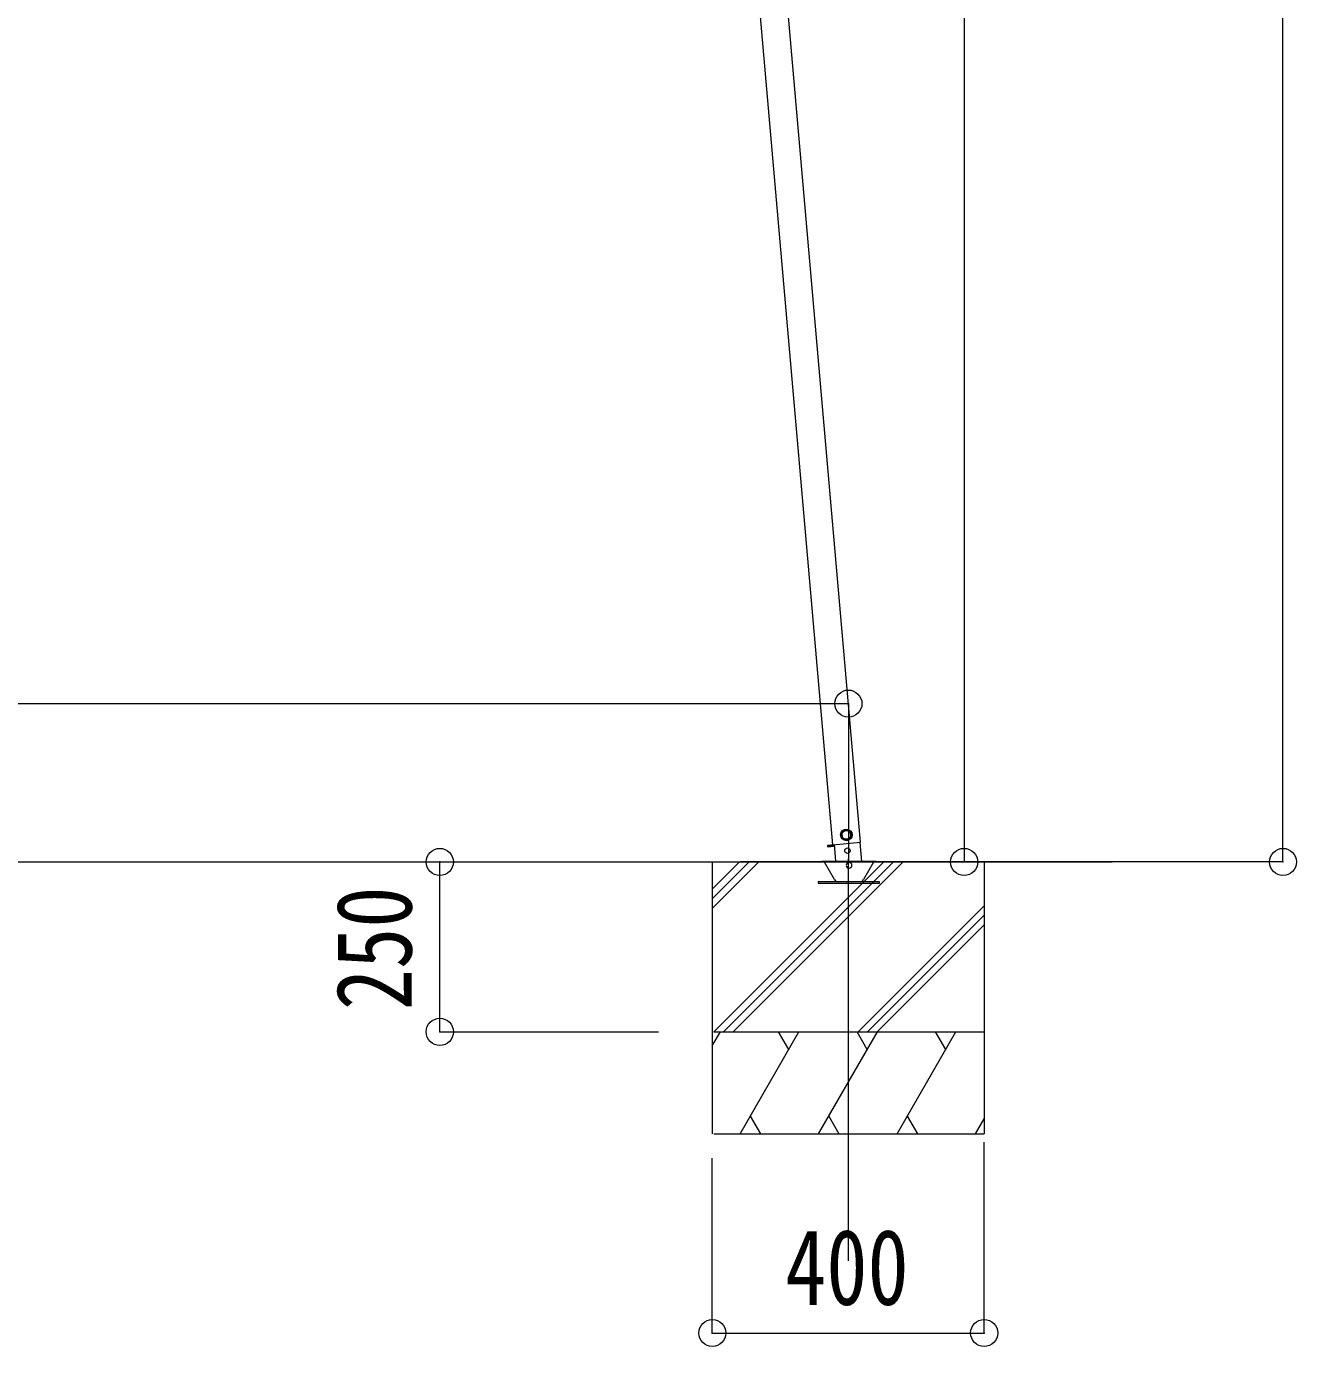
# Model space of a CAD drawing. Units: millimetres at full size, sheet at 1:40. Extents: x -11181 to 11305, y -7804 to 7716.
# Drawn here: x -451 to 1417, y -5320 to -3377 of the extents above; entities that cross this region are included whole.
import ezdxf
from ezdxf.enums import TextEntityAlignment as Align

# ---------------------------------------------------------------- set-up
doc = ezdxf.new("R2010")
doc.units = ezdxf.units.MM
doc.header["$LTSCALE"] = 40
doc.header["$PDMODE"] = 32
doc.header["$PDSIZE"] = 40
for name, color, linetype, lineweight in [('0-0_0', 7, 'Continuous', 9), ('0-A_寸法', 6, 'Continuous', 9), ('1-0_FRAME', 7, 'Continuous', 9), ('1-1_GLASS', 4, 'Continuous', 9), ('1-2_GLASS_SEAL', 4, 'Continuous', 9), ('1-8', 2, 'Continuous', 9), ('1-A', 6, 'Continuous', 9)]:
    doc.layers.add(name, color=color, linetype=linetype, lineweight=lineweight)
doc.styles.add('ＭＳ ゴシック', font='')
doc.styles.get('ＭＳ ゴシック').set_extended_font_data('MS Gothic')

msp = doc.modelspace()

# ---------------------------------------------------------------- linework, layer by layer
at = {"layer": '0-0_0', "color": 6}
for p, q in [((1397.33, -4606.71), (1397.33, -1497.21)), ((928.31, -1698.51), (928.31, -4606.71))]:
    msp.add_line(p, q, dxfattribs=at)
at = {"layer": '0-0_0'}
msp.add_line((-1938.02, -4606.71), (1146.04, -4606.71), dxfattribs=at)
at = {"layer": '0-A_寸法'}
for p, q in [((928.31, -4606.71), (599.49, -4606.71)), ((1397.33, -4606.71), (928.31, -4606.71))]:
    msp.add_line(p, q, dxfattribs=at)
for p in [(928.31, -4606.71), (1397.33, -4606.71)]:
    msp.add_point(p, dxfattribs=at)
at = {"layer": '1-0_FRAME'}
for p, q in [((557.86, -4646.78), (597.94, -4606.71)), ((557.86, -4675.07), (626.23, -4606.71)), ((557.86, -4660.92), (612.08, -4606.71)), ((557.86, -4606.71), (557.86, -5006.71)), ((560.07, -4856.71), (810.07, -4606.71)), ((574.21, -4856.71), (824.22, -4606.71)), ((588.36, -4856.71), (838.36, -4606.71)), ((957.86, -4606.71), (957.86, -5006.71)), ((772.2, -4856.71), (957.86, -4671.05)), ((786.35, -4856.71), (957.86, -4685.19)), ((800.49, -4856.71), (957.86, -4699.33)), ((557.86, -4877.3), (569.76, -4856.7)), ((560.01, -4856.71), (957.86, -4856.71)), ((598.63, -5006.7), (685.23, -4856.71)), ((670.23, -4882.69), (655.22, -4856.71)), ((714.1, -5006.71), (800.7, -4856.71)), ((785.7, -4882.69), (770.7, -4856.71)), ((829.57, -5006.7), (916.17, -4856.71)), ((901.17, -4882.69), (886.17, -4856.7)), ((613.62, -4980.73), (628.62, -5006.7)), ((729.09, -4980.72), (744.09, -5006.71)), ((844.57, -4980.72), (859.57, -5006.7)), ((945.04, -5006.7), (957.86, -4984.49)), ((560.01, -5006.71), (952.6, -5006.71)), ((565.28, -5006.71), (957.86, -5006.71))]:
    msp.add_line(p, q, dxfattribs=at)
at = {"layer": '1-1_GLASS'}
for p, q in [((727.3, -4582.36), (737.16, -4581.49)), ((737.16, -4581.49), (727.3, -4582.35)), ((727.3, -4582.36), (727.48, -4584.35)), ((737.34, -4583.48), (727.48, -4584.35)), ((735.19, -4581.36), (776.04, -4577.79)), ((737.14, -4581.19), (739.25, -4605.36)), ((777.66, -4606.03), (775.19, -4577.86)), ((718.98, -4605.71), (798.98, -4605.71)), ((718.98, -4606.71), (718.98, -4605.71)), ((718.98, -4606.71), (798.98, -4606.71)), ((737.68, -4632.71), (722.95, -4607.21)), ((795.02, -4607.21), (780.29, -4632.71)), ((798.98, -4605.71), (798.98, -4606.71))]:
    msp.add_line(p, q, dxfattribs=at)
for points in [[(754.39, -4559.43), (748.25, -4563.73), (748.9, -4571.21), (755.7, -4574.38), (761.85, -4570.08), (761.2, -4562.6)], [(803.74, -4637.71), (803.74, -4635.71), (713.74, -4635.71), (713.74, -4637.71)]]:
    msp.add_lwpolyline(points, close=True, dxfattribs=at)
msp.add_lwpolyline([(727.3, -4582.35), (727.48, -4584.34), (737.34, -4583.48)], dxfattribs=at)
for centre, radius in [((755.05, -4566.9), 8.5), ((755.05, -4566.9), 7.7), ((755.05, -4566.9), 6.5), ((756.69, -4590.12), 4)]:
    msp.add_circle(centre, radius, dxfattribs=at)
for centre, radius, start, end in [((722.09, -4607.71), 1, 30, 90), ((758.99, -4611.71), 4.25, 183.37229, 176.62771), ((795.88, -4607.71), 1, 90, 150), ((742.87, -4629.71), 6, 210, 270), ((775.1, -4629.71), 6, 270, 330)]:
    msp.add_arc(centre, radius, start, end, dxfattribs=at)
at = {"layer": '1-2_GLASS_SEAL'}
for p, q in [((735.19, -4581.36), (624.76, -3316.09)), ((776.04, -4577.79), (665.61, -3312.52))]:
    msp.add_line(p, q, dxfattribs=at)
at = {"layer": '1-8'}
msp.add_line((757.98, -5193.55), (757.98, -4601.61), dxfattribs=at)
at = {"layer": '1-A'}
for p, q in [((-1938.02, -4373.75), (757.98, -4373.75)), ((757.98, -4373.75), (757.98, -4606.71)), ((156.95, -4606.71), (478.59, -4606.71)), ((156.95, -4856.71), (156.95, -4606.71)), ((156.95, -4856.71), (478.59, -4856.71)), ((957.86, -5299.76), (957.86, -5019.05)), ((557.86, -5299.76), (557.86, -5042.7)), ((557.86, -5299.76), (957.86, -5299.76))]:
    msp.add_line(p, q, dxfattribs=at)
for p in [(757.98, -4373.75), (156.95, -4606.71), (156.95, -4856.71), (557.86, -5299.76), (957.86, -5299.76)]:
    msp.add_point(p, dxfattribs=at)

# ---------------------------------------------------------------- texts
at = {"layer": '1-A', "color": 7, "style": 'ＭＳ ゴシック', "width": 0.8}
msp.add_text('250', height=111.4, rotation=90, dxfattribs=at).set_placement((148.95, -4824.71), align=Align.BOTTOM_LEFT)
msp.add_text('400', height=111.4, dxfattribs=at).set_placement((664.86, -5291.76), align=Align.BOTTOM_LEFT)

doc.saveas('drawing.dxf')
